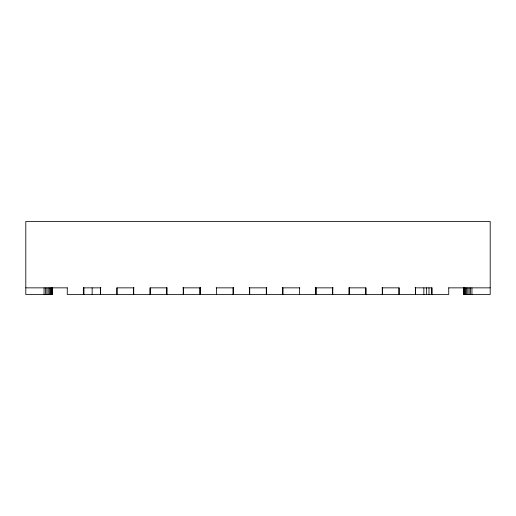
<?xml version="1.0" encoding="UTF-8"?>
<svg xmlns="http://www.w3.org/2000/svg" width="516" height="516" viewBox="0 0 516 516"><rect width="100%" height="100%" fill="white"/><g stroke="black" fill="none" stroke-linecap="round" stroke-linejoin="round"><path stroke-width="0.77" d="M25.8 287.857L67.39 287.857M101.001 287.857L83.347 287.857L83.347 294.488M134.012 287.857L116.893 287.857L116.893 294.488M167.023 287.857L150.066 287.857L150.066 294.488M182.864 287.857L200.834 287.857M216.133 287.857L233.845 287.857M249.144 287.857L266.856 287.857M282.155 287.857L299.867 287.857M315.166 287.857L333.136 287.857M348.977 287.857L365.934 287.857L365.934 294.488M381.988 287.857L399.107 287.857L399.107 294.488M414.999 287.857L432.15 287.857L432.15 294.488M448.61 287.857L490.2 287.857M471.953 287.857L471.953 294.488M470.515 287.857L470.515 294.488M469.121 287.857L469.121 294.488M467.812 287.857L467.812 294.488M466.625 287.857L466.625 294.488M465.606 287.857L465.606 294.488M464.774 287.857L464.774 294.488M464.161 287.857L464.161 294.488M463.787 287.857L463.787 294.488M463.665 287.857L463.665 294.488L490.2 294.488L490.2 221.512L25.8 221.512L25.8 294.488L52.335 294.488L52.335 287.857M448.733 287.857L448.733 294.488L67.267 294.488L67.267 287.857M431.389 287.857L431.389 294.488M428.983 287.857L428.983 294.488M426.455 287.857L426.455 294.488M423.855 287.857L423.855 294.488M415.567 287.857L415.567 294.488M415.438 287.857L415.438 294.488M398.978 287.857L398.978 294.488M382.395 287.857L382.395 294.488M382.266 287.857L382.266 294.488M365.805 287.857L365.805 294.488M349.222 287.857L349.222 294.488M349.093 287.857L349.093 294.488M332.762 287.857L332.762 294.488M332.633 287.857L332.633 294.488M316.05 287.857L316.05 294.488M315.921 287.857L315.921 294.488M315.547 287.857L315.547 294.488M299.467 287.857L299.467 294.488M282.878 287.857L282.878 294.488M282.755 287.857L282.755 294.488M266.417 287.857L266.417 294.488M266.295 287.857L266.295 294.488M249.705 287.857L249.705 294.488M249.583 287.857L249.583 294.488M233.245 287.857L233.245 294.488M233.122 287.857L233.122 294.488M216.533 287.857L216.533 294.488M200.453 287.857L200.453 294.488M200.079 287.857L200.079 294.488M199.95 287.857L199.95 294.488M183.367 287.857L183.367 294.488M183.238 287.857L183.238 294.488M166.907 287.857L166.907 294.488M166.778 287.857L166.778 294.488M150.195 287.857L150.195 294.488M133.734 287.857L133.734 294.488M133.605 287.857L133.605 294.488M117.022 287.857L117.022 294.488M100.562 287.857L100.562 294.488M100.433 287.857L100.433 294.488M92.145 287.857L92.145 294.488M83.85 287.857L83.85 294.488M83.721 287.857L83.721 294.488M52.213 287.857L52.213 294.488M51.839 287.857L51.839 294.488M51.226 287.857L51.226 294.488M50.394 287.857L50.394 294.488M49.375 287.857L49.375 294.488M48.188 287.857L48.188 294.488M46.879 287.857L46.879 294.488M45.485 287.857L45.485 294.488M44.047 287.857L44.047 294.488"/></g></svg>
